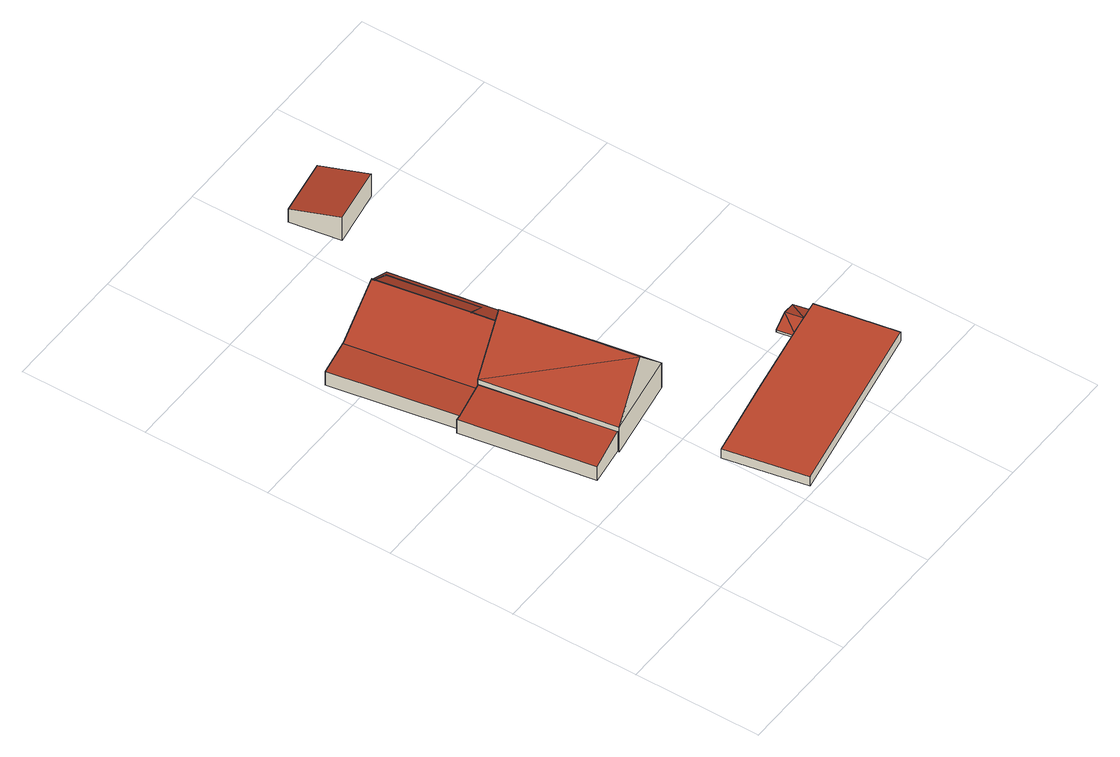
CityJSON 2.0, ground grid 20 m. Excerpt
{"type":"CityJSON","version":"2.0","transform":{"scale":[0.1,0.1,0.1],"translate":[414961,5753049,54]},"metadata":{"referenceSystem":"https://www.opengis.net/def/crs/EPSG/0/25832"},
"CityObjects":{
"building1":{"type":"Building","attributes":{"Gemeindeschluessel":"05515000","Geometrietyp2DReferenz":"3000","function":"31001_2700"},"children":["building1-1","building1-2"]},
"building1-1":{"type":"BuildingPart","attributes":{"roofType":"2100","measuredHeight":3.72},"parents":["building1"],"geometry":[{"type":"Solid","lod":"2","boundaries":[[[[0,1,2,3]],[[4,5,1,0]],[[6,7,5,4]],[[3,2,8,9,10]],[[6,4,0,3,10]],[[1,5,7,8,2]],[[6,10,9]],[[8,7,6,9]]]],"semantics":{"surfaces":[{"type":"WallSurface"},{"type":"RoofSurface"},{"type":"GroundSurface"},{"type":"ClosureSurface"}],"values":[[0,0,0,0,1,2,0,3]]}}]},
"building1-2":{"type":"BuildingPart","attributes":{"roofType":"2100","measuredHeight":2.88},"parents":["building1"],"geometry":[{"type":"Solid","lod":"2","boundaries":[[[[11,12,7,6]],[[13,14,12,11]],[[9,8,14,13]],[[11,6,9,13]],[[7,12,14,8]],[[7,8,9,6]]]],"semantics":{"surfaces":[{"type":"WallSurface"},{"type":"RoofSurface"},{"type":"GroundSurface"},{"type":"ClosureSurface"}],"values":[[0,0,0,1,2,3]]}}]},
"building2":{"type":"Building","attributes":{"Gemeindeschluessel":"05515000","Geometrietyp2DReferenz":"3000","function":"31001_2700"},"children":["building2-1","building2-2","building2-3"]},
"building2-1":{"type":"BuildingPart","attributes":{"roofType":"2100","measuredHeight":7.27},"parents":["building2"],"geometry":[{"type":"Solid","lod":"2","boundaries":[[[[15,16,17,18]],[[19,20,16,15]],[[21,22,20,19]],[[23,24,25,26,27]],[[18,17,28,29]],[[30,23,27,21,19,15,18,29]],[[16,20,22,26,25,28,17]],[[22,21,27,26]],[[28,25,24,30,29]],[[24,23,30]]]],"semantics":{"surfaces":[{"type":"WallSurface"},{"type":"RoofSurface"},{"type":"GroundSurface"},{"type":"ClosureSurface"}],"values":[[0,0,0,0,0,1,2,3,3,3]]}}]},
"building2-2":{"type":"BuildingPart","attributes":{"roofType":"2100","measuredHeight":7.33},"parents":["building2"],"geometry":[{"type":"Solid","lod":"2","boundaries":[[[[31,32,22,21,33]],[[34,35,32,31]],[[36,27,26,35,34]],[[34,31,33,36]],[[32,35,26,22]],[[27,36,33,21]],[[22,26,27,21]]]],"semantics":{"surfaces":[{"type":"WallSurface"},{"type":"RoofSurface"},{"type":"GroundSurface"},{"type":"ClosureSurface"}],"values":[[0,0,0,1,2,0,3]]}}]},
"building2-3":{"type":"BuildingPart","attributes":{"roofType":"3100","measuredHeight":12.08},"parents":["building2"],"geometry":[{"type":"Solid","lod":"2","boundaries":[[[[37,38,39,40]],[[41,42,38,37]],[[43,29,28,42,41]],[[37,44,41]],[[37,40,45]],[[45,44,37]],[[44,45,43]],[[43,41,44]],[[38,42,28,25,39]],[[25,24,40,39]],[[43,30,29]],[[28,29,30,24,25]],[[45,40,24,23,30,43]],[[23,24,30]]]],"semantics":{"surfaces":[{"type":"WallSurface"},{"type":"RoofSurface"},{"type":"GroundSurface"},{"type":"ClosureSurface"}],"values":[[0,0,0,0,1,1,1,1,2,0,0,3,0,3]]}}]},
"building3":{"type":"Building","attributes":{"Gemeindeschluessel":"05515000","Geometrietyp2DReferenz":"3000","function":"51009_1610","roofType":"2100","measuredHeight":7.37},"geometry":[{"type":"Solid","lod":"2","boundaries":[[[[33,46,47,48]],[[49,50,46,33]],[[51,52,50,49]],[[53,54,52,51]],[[55,56,54,53]],[[36,57,56,55]],[[58,59,57,36]],[[48,47,59,58]],[[36,55,53,51,49,33,48,58]],[[46,50,52,54,56,57,59,47]]]],"semantics":{"surfaces":[{"type":"WallSurface"},{"type":"RoofSurface"},{"type":"GroundSurface"}],"values":[[0,0,0,0,0,0,0,0,1,2]]}}]},
"building4":{"type":"Building","attributes":{"Gemeindeschluessel":"05515000","Geometrietyp2DReferenz":"3000","function":"51003_1201"},"children":["building4-1","building4-2"]},
"building4-1":{"type":"BuildingPart","attributes":{"roofType":"1000","measuredHeight":1.76},"parents":["building4"],"geometry":[{"type":"Solid","lod":"2","boundaries":[[[[60,61,62,63]],[[64,65,61,60]],[[66,67,68,65,64]],[[69,70,71,72,73]],[[63,62,70,69]],[[73,66,64,60,63,69]],[[61,65,68,71,70,62]],[[74,67,66,73,72]],[[71,68,67,72]],[[67,74,72]]]],"semantics":{"surfaces":[{"type":"WallSurface"},{"type":"RoofSurface"},{"type":"GroundSurface"},{"type":"ClosureSurface"}],"values":[[0,0,0,0,0,1,2,0,3,3]]}}]},
"building4-2":{"type":"BuildingPart","attributes":{"roofType":"3100","measuredHeight":1.41},"parents":["building4"],"geometry":[{"type":"Solid","lod":"2","boundaries":[[[[75,76,68,67]],[[77,78,76,75]],[[72,71,78,77]],[[75,79,77]],[[67,74,79]],[[79,75,67]],[[74,72,77]],[[77,79,74]],[[76,78,71,68]],[[71,72,67,68]],[[72,74,67]]]],"semantics":{"surfaces":[{"type":"WallSurface"},{"type":"RoofSurface"},{"type":"GroundSurface"},{"type":"ClosureSurface"}],"values":[[0,0,0,0,1,1,1,1,2,3,3]]}}]},
"building5":{"type":"Building","attributes":{"Gemeindeschluessel":"05515000","Geometrietyp2DReferenz":"3000","function":"51009_1610","roofType":"2100","measuredHeight":4.37},"geometry":[{"type":"Solid","lod":"2","boundaries":[[[[80,81,82,83]],[[84,85,81,80]],[[86,87,85,84]],[[83,82,87,86]],[[84,80,83,86]],[[81,85,87,82]]]],"semantics":{"surfaces":[{"type":"WallSurface"},{"type":"RoofSurface"},{"type":"GroundSurface"}],"values":[[0,0,0,0,1,2]]}}]}
},
"vertices":[
[70,249,29],[70,249,4],[131,258,4],[131,258,41],[36,455,29],[36,455,4],[43,455,30],[43,455,4],[97,462,4],[97,462,33],[97,462,41],
[10,651,30],[10,651,4],[64,660,33],[64,660,4],
[152,674,75],[152,674,3],[64,660,3],[64,660,32],[152,672,75],[152,672,3],[152,669,75],[152,669,3],[184,477,75],[184,477,50],[184,477,3],[176,528,3],[176,528,75],[97,463,3],[97,463,32],[134,469,50],
[188,675,51],[188,675,3],[152,669,76],[211,534,51],[211,534,3],[176,528,76],
[263,278,50],[263,278,3],[228,484,3],[228,484,50],[131,256,50],[131,256,3],[97,463,50],[197,267,123],[163,474,123],
[152,669,2],[188,675,2],[188,675,52],[152,672,76],[152,672,2],[196,680,47],[196,680,2],[228,484,47],[228,484,2],[184,477,76],[184,477,2],[176,528,2],[211,534,52],[211,534,2],
[198,136,22],[198,136,5],[223,8,5],[223,8,22],[319,159,22],[319,159,5],[440,181,22],[440,181,9],[440,181,5],[516,63,22],[516,63,5],[493,190,5],[493,190,9],[493,190,22],[466,185,19],
[435,210,9],[435,210,5],[487,219,9],[487,219,5],[461,214,19],
[336,802,47],[336,802,4],[323,881,4],[323,881,29],[246,787,48],[246,787,4],[233,866,29],[233,866,4]
]}
